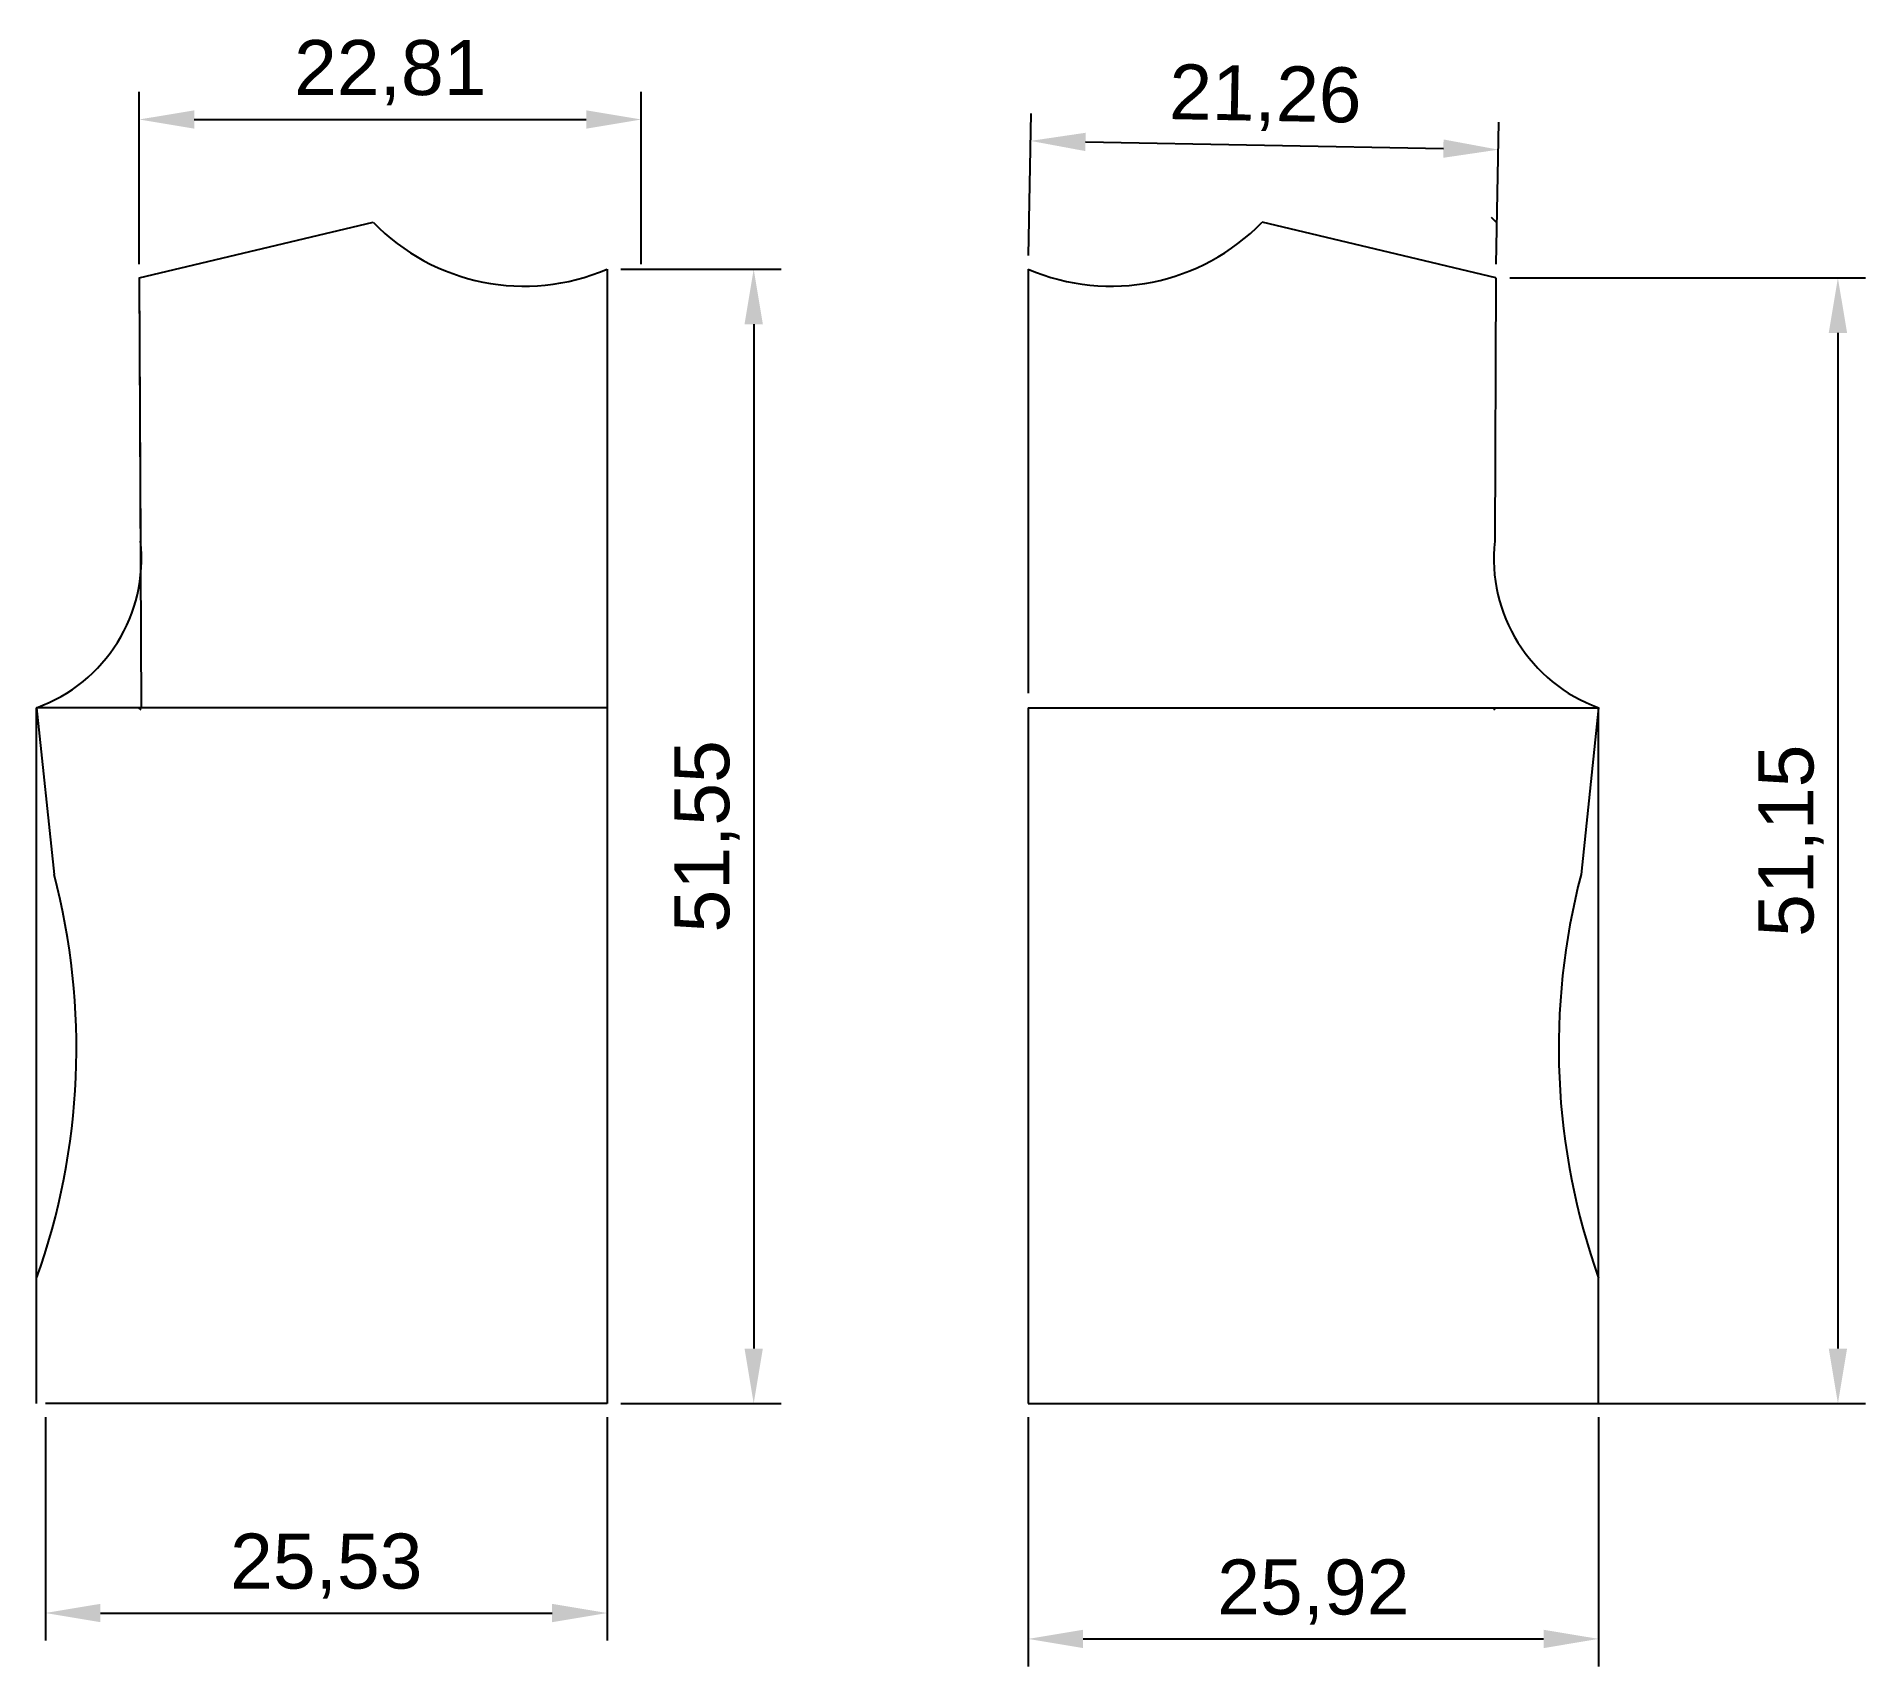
# Model space of a CAD drawing. Header units: millimetres. Extents: x -6459 to 5968, y -1490 to 7974.
# Drawn here: x 5885 to 5968.1, y 7899.5 to 7973.6 of the extents above; entities outside this region: 1.
import ezdxf

# ---------------------------------------------------------------- set-up
doc = ezdxf.new("R2010")
doc.units = ezdxf.units.MM
doc.styles.get("Standard").update_dxf_attribs({"font": 'arial.ttf'})
doc.dimstyles.new('ISO-25', dxfattribs={"dimtxt": 2.5, "dimasz": 2.5, "dimexe": 1.25, "dimexo": 0.625, "dimtad": 1, "dimtxsty": 'Standard', "dimcen": 2.5, "dimadec": 0, "dimazin": 0, "dimtfac": 1, "dimtmove": 0, "dimatfit": 3, "dimfxl": 1, "dimarcsym": 0})

# ---------------------------------------------------------------- blocks, each defined once
blk = doc.blocks.new('*D4')
at = {"color": 0, "lineweight": -2, "transparency": 16777216}
for p, q in [((5911.559, 7962.982), (5918.843, 7962.982)), ((5917.593, 7960.482), (5917.593, 7913.936)), ((5911.559, 7911.436), (5918.843, 7911.436))]:
    blk.add_line(p, q, dxfattribs=at)
at = {"color": 0, "transparency": 16777216}
for points in [[(5917.177, 7960.482), (5918.01, 7960.482), (5917.593, 7962.982)], [(5917.177, 7913.936), (5918.01, 7913.936), (5917.593, 7911.436)]]:
    blk.add_solid(points, dxfattribs=at)
at = {"layer": 'Defpoints', "color": 0, "transparency": 16777216}
for p in [(5910.934, 7962.982), (5910.934, 7911.436), (5917.593, 7911.436)]:
    blk.add_point(p, dxfattribs=at)
at = {"color": 0, "transparency": 16777216, "insert": (5915.466, 7937.209), "char_height": 2.5, "attachment_point": 5, "rotation": 90}
blk.add_mtext('51,55', dxfattribs=at)
blk = doc.blocks.new('*D5')
at = {"color": 0, "lineweight": -2, "transparency": 16777216}
for p, q in [((5885.409, 7910.811), (5885.409, 7900.668)), ((5910.934, 7910.811), (5910.934, 7900.668)), ((5887.909, 7901.918), (5908.434, 7901.918))]:
    blk.add_line(p, q, dxfattribs=at)
at = {"color": 0, "transparency": 16777216}
for points in [[(5887.909, 7902.334), (5887.909, 7901.501), (5885.409, 7901.918)], [(5908.434, 7902.334), (5908.434, 7901.501), (5910.934, 7901.918)]]:
    blk.add_solid(points, dxfattribs=at)
at = {"layer": 'Defpoints', "color": 0, "transparency": 16777216}
for p in [(5885.409, 7911.436), (5910.934, 7911.436), (5910.934, 7901.918)]:
    blk.add_point(p, dxfattribs=at)
at = {"color": 0, "transparency": 16777216, "insert": (5898.172, 7904.045), "char_height": 2.5, "attachment_point": 5}
blk.add_mtext('25,53', dxfattribs=at)
blk = doc.blocks.new('*D6')
at = {"color": 0, "lineweight": -2, "transparency": 16777216}
for p, q in [((5951.945, 7962.584), (5968.105, 7962.584)), ((5966.855, 7960.084), (5966.855, 7913.936)), ((5954.526, 7911.436), (5968.105, 7911.436))]:
    blk.add_line(p, q, dxfattribs=at)
at = {"color": 0, "transparency": 16777216}
for points in [[(5966.439, 7960.084), (5967.272, 7960.084), (5966.855, 7962.584)], [(5966.439, 7913.936), (5967.272, 7913.936), (5966.855, 7911.436)]]:
    blk.add_solid(points, dxfattribs=at)
at = {"layer": 'Defpoints', "color": 0, "transparency": 16777216}
for p in [(5951.32, 7962.584), (5953.901, 7911.436), (5966.855, 7911.436)]:
    blk.add_point(p, dxfattribs=at)
at = {"color": 0, "transparency": 16777216, "insert": (5964.728, 7937.01), "char_height": 2.5, "attachment_point": 5, "rotation": 90}
blk.add_mtext('51,15', dxfattribs=at)
blk = doc.blocks.new('*D7')
at = {"color": 0, "lineweight": -2, "transparency": 16777216}
for p, q in [((5930.061, 7910.811), (5930.061, 7899.491)), ((5955.985, 7910.811), (5955.985, 7899.491)), ((5932.561, 7900.741), (5953.485, 7900.741))]:
    blk.add_line(p, q, dxfattribs=at)
at = {"color": 0, "transparency": 16777216}
for points in [[(5932.561, 7901.157), (5932.561, 7900.324), (5930.061, 7900.741)], [(5953.485, 7901.157), (5953.485, 7900.324), (5955.985, 7900.741)]]:
    blk.add_solid(points, dxfattribs=at)
at = {"layer": 'Defpoints', "color": 0, "transparency": 16777216}
for p in [(5930.061, 7911.436), (5955.985, 7911.436), (5955.985, 7900.741)]:
    blk.add_point(p, dxfattribs=at)
at = {"color": 0, "transparency": 16777216, "insert": (5943.023, 7902.868), "char_height": 2.5, "attachment_point": 5}
blk.add_mtext('25,92', dxfattribs=at)
blk = doc.blocks.new('*D8')
at = {"color": 0, "lineweight": -2, "transparency": 16777216}
for p, q in [((5930.073, 7963.607), (5930.193, 7970.061)), ((5951.331, 7963.209), (5951.452, 7969.663)), ((5932.67, 7968.764), (5948.929, 7968.46))]:
    blk.add_line(p, q, dxfattribs=at)
at = {"color": 0, "transparency": 16777216}
for points in [[(5932.677, 7969.181), (5932.662, 7968.348), (5930.17, 7968.811)], [(5948.937, 7968.876), (5948.922, 7968.043), (5951.429, 7968.413)]]:
    blk.add_solid(points, dxfattribs=at)
at = {"layer": 'Defpoints', "color": 0, "transparency": 16777216}
for p in [(5951.429, 7968.413), (5930.061, 7962.982), (5951.32, 7962.584)]:
    blk.add_point(p, dxfattribs=at)
at = {"color": 0, "transparency": 16777216, "insert": (5940.839, 7970.739), "char_height": 2.5, "attachment_point": 5, "rotation": 358.92611}
blk.add_mtext('21,26', dxfattribs=at)
blk = doc.blocks.new('*D9')
at = {"color": 0, "lineweight": -2, "transparency": 16777216}
for p, q in [((5889.675, 7963.209), (5889.675, 7971.034)), ((5912.486, 7963.209), (5912.486, 7971.034)), ((5892.175, 7969.784), (5909.986, 7969.784))]:
    blk.add_line(p, q, dxfattribs=at)
at = {"color": 0, "transparency": 16777216}
for points in [[(5892.175, 7970.2), (5892.175, 7969.367), (5889.675, 7969.784)], [(5909.986, 7970.2), (5909.986, 7969.367), (5912.486, 7969.784)]]:
    blk.add_solid(points, dxfattribs=at)
at = {"layer": 'Defpoints', "color": 0, "transparency": 16777216}
for p in [(5912.486, 7969.784), (5889.675, 7962.584), (5912.486, 7962.584)]:
    blk.add_point(p, dxfattribs=at)
at = {"color": 0, "transparency": 16777216, "insert": (5901.081, 7971.911), "char_height": 2.5, "attachment_point": 5}
blk.add_mtext('22,81', dxfattribs=at)

msp = doc.modelspace()

# ---------------------------------------------------------------- linework, layer by layer
for p, q in [((5889.675, 7962.584), (5900.299, 7965.119)), ((5951.32, 7962.584), (5940.696, 7965.119)), ((5951.332, 7965.119), (5951.122, 7965.326)), ((5889.675, 7962.584), (5889.768, 7943.055)), ((5889.675, 7962.584), (5889.732, 7950.627)), ((5910.934, 7962.982), (5910.934, 7943.055)), ((5930.061, 7962.982), (5930.061, 7943.719)), ((5951.32, 7962.584), (5951.263, 7950.627)), ((5910.934, 7943.055), (5885.01, 7943.055)), ((5885.01, 7943.055), (5885.01, 7943.055)), ((5885.01, 7911.436), (5885.01, 7943.055)), ((5889.769, 7942.954), (5889.663, 7943.055)), ((5889.663, 7943.055), (5889.663, 7943.055)), ((5889.768, 7943.055), (5889.768, 7943.055)), ((5910.934, 7943.055), (5910.934, 7943.055)), ((5910.934, 7943.055), (5910.934, 7943.055)), ((5910.934, 7943.055), (5910.934, 7911.436)), ((5930.061, 7943.055), (5930.061, 7943.055)), ((5930.061, 7943.055), (5930.061, 7943.055)), ((5930.061, 7943.055), (5955.985, 7943.055)), ((5930.061, 7943.055), (5930.061, 7911.436)), ((5951.227, 7943.055), (5951.227, 7943.055)), ((5951.227, 7942.954), (5951.332, 7943.055)), ((5951.332, 7943.055), (5951.332, 7943.055)), ((5955.985, 7943.055), (5955.985, 7943.055)), ((5955.985, 7911.436), (5955.985, 7943.055)), ((5910.934, 7911.436), (5885.409, 7911.436)), ((5910.934, 7911.436), (5910.934, 7911.436)), ((5910.934, 7911.436), (5910.934, 7911.436)), ((5930.061, 7911.436), (5930.061, 7911.436)), ((5930.061, 7911.436), (5930.061, 7911.436)), ((5930.061, 7911.436), (5955.586, 7911.436)), ((-6459.276, -1490.072), (-6459.276, -1490.072))]:
    msp.add_line(p, q)
for points in [[(5885.01, 7943.055), (5885.808, 7935.482)], [(5955.985, 7943.055), (5955.187, 7935.482)]]:
    msp.add_lwpolyline(points)
for centre, radius, start, end in [((5907.169, 7971.776), 9.566, 224.09789, 293.18218), ((5933.826, 7971.776), 9.566, 246.81782, 315.90211), ((5882.571, 7949.834), 7.205, 289.79179, 6.32032), ((5958.425, 7949.834), 7.205, 173.67968, 250.20821), ((5855.676, 7927.598), 31.147, 340.36018, 14.66243), ((5985.319, 7927.598), 31.147, 165.33757, 199.63982)]:
    msp.add_arc(centre, radius, start, end)

# ---------------------------------------------------------------- dimensions: what is measured, and where the dimension line sits
for base, p1, p2, picture, middle in [((5912.486, 7969.784), (5889.675, 7962.584), (5912.486, 7962.584), '*D9', (5901.081, 7971.911)), ((5910.9344, 7901.9177), (5885.4092, 7911.4358), (5910.9344, 7911.4358), '*D5', (5898.1718, 7904.0451)), ((5955.985, 7900.741), (5930.061, 7911.436), (5955.985, 7911.436), '*D7', (5943.023, 7902.868))]:
    dim = msp.add_linear_dim(base=base, p1=p1, p2=p2, dimstyle='ISO-25')
    dim.commit()
    dim.dimension.update_dxf_attribs({"geometry": picture, "text_midpoint": middle})
dim = msp.add_aligned_dim(p1=(5930.061, 7962.982), p2=(5951.32, 7962.584), distance=5.83, dimstyle='ISO-25')
dim.commit()
dim.dimension.update_dxf_attribs({"geometry": '*D8', "text_midpoint": (5940.839, 7970.739)})
for base, p1, p2, picture, middle in [((5917.593, 7911.436), (5910.934, 7962.982), (5910.934, 7911.436), '*D4', (5915.466, 7937.209)), ((5966.855, 7911.436), (5951.32, 7962.584), (5953.901, 7911.436), '*D6', (5964.728, 7937.01))]:
    dim = msp.add_linear_dim(base=base, p1=p1, p2=p2, angle=90, dimstyle='ISO-25')
    dim.commit()
    dim.dimension.update_dxf_attribs({"geometry": picture, "text_midpoint": middle})

doc.saveas('drawing.dxf')
